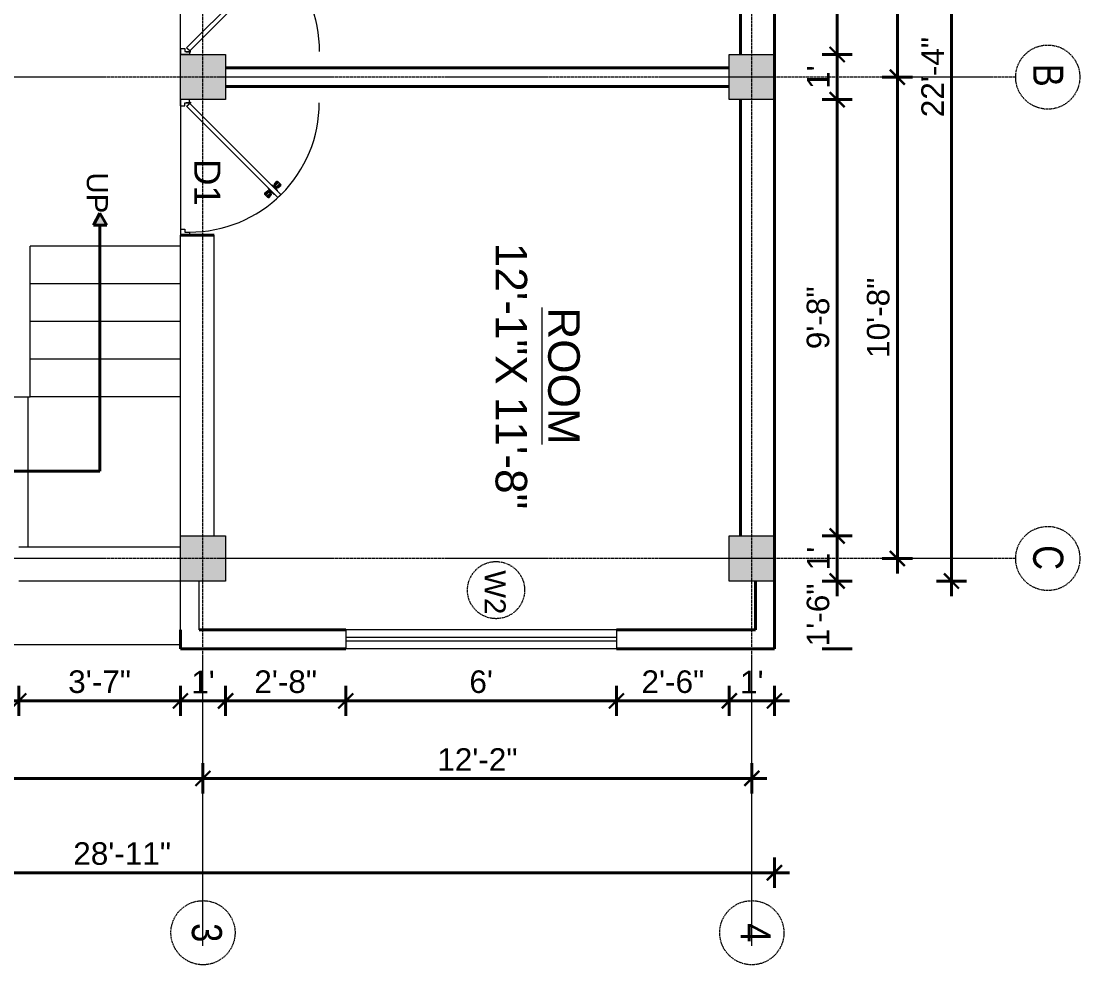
# Model space of a CAD drawing. Header units: inches. Extents: x 141029 to 166402, y -23568 to -18036.
# Drawn here: x 162831.6 to 163113.2, y -21487 to -21236.1 of the extents above; entities that cross this region are included whole.
import ezdxf

# ---------------------------------------------------------------- set-up
doc = ezdxf.new("R2010")
doc.units = ezdxf.units.IN
doc.header["$LTSCALE"] = 0.5
doc.header["$MEASUREMENT"] = 0
doc.header["$PDMODE"] = 66
doc.linetypes.add('CENTER', pattern=[2, 1.25, -0.25, 0.25, -0.25])
for name, color, linetype, lineweight in [('Annotate-Lite.w', 177, 'Continuous', 9), ('Annotations-Bold.w', 177, 'Continuous', 13), ('DOOR & WIN', 1, 'Continuous', 25), ('PUERTAS', 7, 'Continuous', 9), ('TEXT', 220, 'Continuous', 9), ('wall', 1, 'Continuous', 40)]:
    doc.layers.add(name, color=color, linetype=linetype, lineweight=lineweight)
doc.styles.add('ARAIL', font='ARIALN.TTF')
doc.styles.add('DIMTEXT', font='arial.ttf', dxfattribs={"height": 6})
doc.styles.add('gaurav', font='arial.ttf')
doc.styles.get("Standard").update_dxf_attribs({"font": 'arial.ttf'})
doc.dimstyles.new('1 by 96', dxfattribs={"dimtxt": 6, "dimasz": 4, "dimexe": 4, "dimexo": 4, "dimgap": 2, "dimtad": 1, "dimdec": 0, "dimzin": 0, "dimdsep": 46, "dimlunit": 4, "dimtxsty": 'Standard', "dimblk": 'ARCHTICK', "dimcen": 0, "dimdle": 4, "dimadec": 0, "dimazin": 0, "dimtfac": 1, "dimtdec": 0, "dimtix": 1, "dimtofl": 0, "dimtmove": 1, "dimatfit": 3, "dimldrblk": 'ARCHTICK', "dimfxl": 4, "dimfxlon": 1, "dimtolj": 1, "dimtzin": 0, "dimlwd": -1, "dimlwe": -1, "dimarcsym": 0})

# ---------------------------------------------------------------- blocks, each defined once
blk = doc.blocks.new('3ft')
at = {"layer": 'PUERTAS', "color": 6}
for p, q in [((1.01, 2.52), (25.23, 26.74)), ((26.05, 25.92), (1.77, 1.64)), ((26.05, 25.92), (25.23, 26.74)), ((0, 2.4), (0, 0)), ((0.72, 2.4), (0, 2.4)), ((1.6, 0), (0, 0)), ((0.72, 1.52), (0.72, 2.44)), ((0.8, 1.52), (0.72, 1.52)), ((0.8, 1.52), (0.8, 2.41)), ((0.8, 1.2), (0.8, 1.52)), ((1.6, 1.2), (0.8, 1.2)), ((1.57, 1.84), (0.94, 2.47)), ((1.63, 1.89), (0.97, 2.55)), ((1.63, 1.89), (1.57, 1.84)), ((1.77, 1.64), (1.57, 1.84)), ((1.6, 0), (1.6, 1.2)), ((34.4, 0), (34.4, 1.2)), ((34.4, 1.2), (35.2, 1.2)), ((34.4, 0), (36, 0)), ((35.2, 1.2), (35.2, 2.4)), ((35.2, 2.4), (36, 2.4)), ((36, 0), (36, 2.4))]:
    blk.add_line(p, q, dxfattribs=at)
at = {"layer": 'PUERTAS', "color": 8}
for p, q in [((22.57, 24.94), (21.65, 25.68)), ((22.63, 24.99), (21.69, 25.75)), ((22.74, 25.1), (21.84, 25.9)), ((22.13, 26.28), (21.98, 26.13)), ((22.88, 25.24), (22.01, 26.06)), ((22.13, 26.28), (22.27, 26.42)), ((22.29, 26.41), (22.27, 26.42)), ((23.16, 25.52), (22.34, 26.39)), ((23.3, 25.66), (22.5, 26.56)), ((23.41, 25.77), (22.65, 26.71)), ((23.46, 25.83), (22.72, 26.75)), ((23.28, 25.3), (23.17, 25.41)), ((23.36, 25.37), (23.25, 25.49)), ((23.41, 25.43), (23.3, 25.54)), ((23.44, 25.45), (23.33, 25.56)), ((23.87, 25.49), (23.49, 25.3)), ((24.08, 25.71), (23.57, 25.38)), ((22.69, 24.32), (23.02, 24.83)), ((22.95, 24.96), (22.84, 25.07)), ((22.98, 24.99), (22.86, 25.1)), ((23.03, 25.04), (22.91, 25.15)), ((22.91, 24.53), (23.1, 24.91)), ((23.11, 25.12), (22.99, 25.23)), ((23.13, 24.76), (23.18, 24.99)), ((23.31, 24.94), (23.28, 25.08)), ((23.46, 25.09), (23.32, 25.13)), ((23.64, 25.27), (23.41, 25.22)), ((23.63, 23.38), (24.14, 23.72)), ((23.84, 23.6), (24.22, 23.79)), ((24.07, 23.82), (24.3, 23.88)), ((24.25, 24), (24.39, 23.97)), ((24.25, 23.26), (24.99, 22.34)), ((24.27, 23.64), (24.38, 23.53)), ((24.3, 23.67), (24.41, 23.56)), ((24.3, 23.32), (25.06, 22.38)), ((24.35, 23.72), (24.46, 23.61)), ((24.4, 24.15), (24.43, 24.01)), ((24.41, 23.43), (25.2, 22.53)), ((24.43, 23.8), (24.54, 23.69)), ((24.58, 24.33), (24.52, 24.1)), ((24.55, 23.57), (25.37, 22.7)), ((24.6, 23.97), (24.72, 23.86)), ((24.8, 24.56), (24.61, 24.18)), ((25.02, 24.77), (24.68, 24.26)), ((24.68, 24.05), (24.79, 23.94)), ((24.73, 24.1), (24.85, 23.99)), ((24.76, 24.13), (24.87, 24.02)), ((24.83, 23.85), (25.7, 23.03)), ((24.97, 23.99), (25.87, 23.2)), ((25.08, 24.1), (26.02, 23.34)), ((25.14, 24.15), (26.06, 23.41)), ((25.58, 22.82), (25.43, 22.67)), ((25.58, 22.82), (25.73, 22.97)), ((25.72, 22.98), (25.73, 22.97)), ((0, 0), (36, 0))]:
    blk.add_line(p, q, dxfattribs=at)
at = {"layer": 'PUERTAS', "color": 1}
for p, q in [((21.67, 25.73), (22.17, 26.23)), ((22.49, 24.95), (21.67, 25.61)), ((21.7, 25.82), (22.14, 26.26)), ((21.73, 25.79), (21.7, 25.82)), ((22.58, 26.7), (22.14, 26.26)), ((22.67, 26.73), (22.17, 26.23)), ((22.61, 26.67), (22.58, 26.7)), ((22.6, 24.96), (23.02, 25.38)), ((23.45, 25.91), (22.79, 26.73)), ((23.44, 25.81), (23.02, 25.38)), ((23.34, 25.58), (23.08, 25.32)), ((23.46, 25.47), (23.19, 25.21)), ((23.33, 25.7), (23.34, 25.69)), ((23.45, 25.46), (23.33, 25.57)), ((23.57, 25.47), (23.57, 25.47)), ((24.15, 25.79), (23.68, 25.48)), ((23.68, 25.48), (23.68, 25.48)), ((24.27, 25.78), (24.26, 25.79)), ((22.61, 24.25), (22.92, 24.72)), ((22.62, 24.13), (22.61, 24.14)), ((22.7, 25.07), (22.71, 25.06)), ((22.82, 25.06), (23.08, 25.32)), ((22.94, 24.95), (22.83, 25.07)), ((22.92, 24.72), (22.92, 24.72)), ((22.93, 24.94), (23.19, 25.21)), ((22.93, 24.84), (22.93, 24.83)), ((23.44, 23.31), (23.45, 23.3)), ((23.56, 23.3), (24.03, 23.61)), ((24.03, 23.61), (24.03, 23.62)), ((24.14, 23.62), (24.14, 23.62)), ((24.25, 23.62), (24.51, 23.89)), ((24.26, 23.29), (24.69, 23.71)), ((24.26, 23.63), (24.37, 23.52)), ((24.26, 23.18), (24.92, 22.37)), ((24.37, 23.52), (24.63, 23.77)), ((24.37, 23.4), (24.37, 23.4)), ((24.78, 24.15), (24.51, 23.89)), ((24.89, 24.03), (24.63, 23.77)), ((25.11, 24.14), (24.69, 23.71)), ((24.77, 24.14), (24.88, 24.03)), ((24.79, 24.38), (24.78, 24.37)), ((24.78, 24.26), (24.78, 24.26)), ((25.1, 24.84), (24.79, 24.38)), ((25, 24.03), (25, 24.03)), ((25.04, 22.36), (25.54, 22.86)), ((25.09, 24.96), (25.1, 24.95)), ((25.13, 22.39), (25.57, 22.83)), ((25.22, 24.14), (26.03, 23.48)), ((26.04, 23.37), (25.54, 22.86)), ((26.01, 23.27), (25.57, 22.83)), ((25.98, 23.3), (26.01, 23.27)), ((25.1, 22.42), (25.13, 22.39))]:
    blk.add_line(p, q, dxfattribs=at)
at = {"layer": 'PUERTAS', "color": 2}
for p, q in [((21.99, 26.11), (21.98, 26.13)), ((25.42, 22.68), (25.43, 22.67))]:
    blk.add_line(p, q, dxfattribs=at)
at = {"layer": 'PUERTAS', "color": 6}
for radius in [0.155, 0.0752]:
    blk.add_circle((0.82, 2.56), radius, dxfattribs=at)
blk.add_arc((0.82, 2.56), 34.38, 359.7285, 90.0333, dxfattribs=at)
at = {"layer": 'PUERTAS', "color": 1}
for centre, start, end in [((22.73, 26.68), 38.9236, 135), ((23.28, 25.63), 315, 45), ((23.39, 25.86), 315, 38.9236), ((23.51, 25.41), 50.2572, 135), ((23.62, 25.53), 230.2572, 315), ((24.2, 25.73), 45, 135), ((22.54, 25.01), 231.0764, 315), ((22.67, 24.2), 135, 225), ((22.77, 25.12), 225, 315), ((22.99, 24.89), 135, 219.7428), ((22.87, 24.78), 315, 39.7428), ((23.51, 23.36), 225, 315), ((24.09, 23.56), 50.2572, 135), ((24.2, 23.68), 230.2572, 315), ((24.32, 23.23), 135, 218.9236), ((24.42, 23.46), 135, 225), ((24.84, 24.31), 135, 219.7428), ((24.72, 24.21), 315, 39.7428), ((24.94, 23.98), 45, 135), ((25.04, 24.89), 315, 45), ((25.17, 24.08), 51.0764, 135), ((25.98, 23.42), 315, 51.0764), ((24.98, 22.42), 218.9236, 315)]:
    blk.add_arc(centre, 0.08, start, end, dxfattribs=at)
blk = doc.blocks.new('*U213')
at = {"color": 3, "xscale": -1}
blk.add_blockref('3ft', (42, 0), dxfattribs=at)
blk = doc.blocks.new('_ArchTick')
at = {"color": 0, "linetype": 'ByBlock', "const_width": 0.15}
blk.add_lwpolyline([(-0.5, -0.5), (0.5, 0.5)], dxfattribs=at)
blk = doc.blocks.new('*D972')
at = {"layer": 'Defpoints', "color": 0, "transparency": 16777216}
for p in [(163031.94, -21128.98), (163031.94, -21244.98), (163048.64, -21244.98)]:
    blk.add_point(p, dxfattribs=at)
at = {"layer": 'wall', "color": 0, "transparency": 16777216}
for p, q in [((163048.64, -21124.98), (163048.64, -21248.98)), ((163044.64, -21128.98), (163052.64, -21128.98)), ((163044.64, -21244.98), (163052.64, -21244.98))]:
    blk.add_line(p, q, dxfattribs=at)
at = {"layer": 'wall', "color": 0, "transparency": 16777216, "xscale": 4, "yscale": 4, "zscale": 4}
for p, rotation in [((163048.64, -21128.98), 90), ((163048.64, -21244.98), 270)]:
    blk.add_blockref('_ArchTick', p, dxfattribs=dict(at, rotation=rotation))
at = {"layer": 'wall', "color": 0, "transparency": 16777216, "insert": (163043.57, -21186.98), "char_height": 6, "attachment_point": 5, "rotation": 90}
blk.add_mtext('\\A1;9\'-8"', dxfattribs=at)
blk = doc.blocks.new('*D973')
at = {"layer": 'Defpoints', "color": 0, "transparency": 16777216}
for p in [(163031.94, -21244.98), (163031.94, -21256.98), (163048.64, -21256.98)]:
    blk.add_point(p, dxfattribs=at)
at = {"layer": 'wall', "color": 0, "transparency": 16777216}
for p, q in [((163048.64, -21240.98), (163048.64, -21260.98)), ((163044.64, -21244.98), (163052.64, -21244.98)), ((163044.64, -21256.98), (163052.64, -21256.98))]:
    blk.add_line(p, q, dxfattribs=at)
at = {"layer": 'wall', "color": 0, "transparency": 16777216, "xscale": 4, "yscale": 4, "zscale": 4}
for p, rotation in [((163048.64, -21244.98), 90), ((163048.64, -21256.98), 270)]:
    blk.add_blockref('_ArchTick', p, dxfattribs=dict(at, rotation=rotation))
at = {"layer": 'wall', "color": 0, "transparency": 16777216, "insert": (163043.62, -21250.98), "char_height": 6, "attachment_point": 5, "rotation": 90}
blk.add_mtext("\\A1;1'", dxfattribs=at)
blk = doc.blocks.new('*D974')
at = {"layer": 'Defpoints', "color": 0, "transparency": 16777216}
for p in [(163031.94, -21256.98), (163031.94, -21372.98), (163048.64, -21372.98)]:
    blk.add_point(p, dxfattribs=at)
at = {"layer": 'wall', "color": 0, "transparency": 16777216}
for p, q in [((163048.64, -21252.98), (163048.64, -21376.98)), ((163044.64, -21256.98), (163052.64, -21256.98)), ((163044.64, -21372.98), (163052.64, -21372.98))]:
    blk.add_line(p, q, dxfattribs=at)
at = {"layer": 'wall', "color": 0, "transparency": 16777216, "xscale": 4, "yscale": 4, "zscale": 4}
for p, rotation in [((163048.64, -21256.98), 90), ((163048.64, -21372.98), 270)]:
    blk.add_blockref('_ArchTick', p, dxfattribs=dict(at, rotation=rotation))
at = {"layer": 'wall', "color": 0, "transparency": 16777216, "insert": (163043.57, -21314.98), "char_height": 6, "attachment_point": 5, "rotation": 90}
blk.add_mtext('\\A1;9\'-8"', dxfattribs=at)
blk = doc.blocks.new('*D975')
at = {"layer": 'Defpoints', "color": 0, "transparency": 16777216}
for p in [(163031.94, -21372.98), (163031.94, -21384.98), (163048.64, -21384.98)]:
    blk.add_point(p, dxfattribs=at)
at = {"layer": 'wall', "color": 0, "transparency": 16777216}
for p, q in [((163048.64, -21368.98), (163048.64, -21388.98)), ((163044.64, -21372.98), (163052.64, -21372.98)), ((163044.64, -21384.98), (163052.64, -21384.98))]:
    blk.add_line(p, q, dxfattribs=at)
at = {"layer": 'wall', "color": 0, "transparency": 16777216, "xscale": 4, "yscale": 4, "zscale": 4}
for p, rotation in [((163048.64, -21372.98), 90), ((163048.64, -21384.98), 270)]:
    blk.add_blockref('_ArchTick', p, dxfattribs=dict(at, rotation=rotation))
at = {"layer": 'wall', "color": 0, "transparency": 16777216, "insert": (163043.62, -21378.98), "char_height": 6, "attachment_point": 5, "rotation": 90}
blk.add_mtext("\\A1;1'", dxfattribs=at)
blk = doc.blocks.new('*D976')
at = {"layer": 'Defpoints', "color": 0, "transparency": 16777216}
for p in [(163031.94, -21122.98), (163031.94, -21250.98), (163064.65, -21250.98)]:
    blk.add_point(p, dxfattribs=at)
at = {"layer": 'wall', "color": 0, "transparency": 16777216}
for p, q in [((163064.65, -21118.98), (163064.65, -21254.98)), ((163060.65, -21122.98), (163068.65, -21122.98)), ((163060.65, -21250.98), (163068.65, -21250.98))]:
    blk.add_line(p, q, dxfattribs=at)
at = {"layer": 'wall', "color": 0, "transparency": 16777216, "xscale": 4, "yscale": 4, "zscale": 4}
for p, rotation in [((163064.65, -21122.98), 90), ((163064.65, -21250.98), 270)]:
    blk.add_blockref('_ArchTick', p, dxfattribs=dict(at, rotation=rotation))
at = {"layer": 'wall', "color": 0, "transparency": 16777216, "insert": (163059.59, -21186.98), "char_height": 6, "attachment_point": 5, "rotation": 90}
blk.add_mtext('\\A1;10\'-8"', dxfattribs=at)
blk = doc.blocks.new('*D977')
at = {"layer": 'Defpoints', "color": 0, "transparency": 16777216}
for p in [(163031.94, -21250.98), (163031.94, -21378.98), (163064.65, -21378.98)]:
    blk.add_point(p, dxfattribs=at)
at = {"layer": 'wall', "color": 0, "transparency": 16777216}
for p, q in [((163064.65, -21246.98), (163064.65, -21382.98)), ((163060.65, -21250.98), (163068.65, -21250.98)), ((163060.65, -21378.98), (163068.65, -21378.98))]:
    blk.add_line(p, q, dxfattribs=at)
at = {"layer": 'wall', "color": 0, "transparency": 16777216, "xscale": 4, "yscale": 4, "zscale": 4}
for p, rotation in [((163064.65, -21250.98), 90), ((163064.65, -21378.98), 270)]:
    blk.add_blockref('_ArchTick', p, dxfattribs=dict(at, rotation=rotation))
at = {"layer": 'wall', "color": 0, "transparency": 16777216, "insert": (163059.59, -21314.98), "char_height": 6, "attachment_point": 5, "rotation": 90}
blk.add_mtext('\\A1;10\'-8"', dxfattribs=at)
blk = doc.blocks.new('*D978')
at = {"layer": 'Defpoints', "color": 0, "transparency": 16777216}
for p in [(163031.94, -21116.98), (163031.94, -21384.98), (163079.04, -21384.98)]:
    blk.add_point(p, dxfattribs=at)
at = {"layer": 'wall', "color": 0, "transparency": 16777216}
for p, q in [((163079.04, -21112.98), (163079.04, -21388.98)), ((163075.04, -21116.98), (163083.04, -21116.98)), ((163075.04, -21384.98), (163083.04, -21384.98))]:
    blk.add_line(p, q, dxfattribs=at)
at = {"layer": 'wall', "color": 0, "transparency": 16777216, "xscale": 4, "yscale": 4, "zscale": 4}
for p, rotation in [((163079.04, -21116.98), 90), ((163079.04, -21384.98), 270)]:
    blk.add_blockref('_ArchTick', p, dxfattribs=dict(at, rotation=rotation))
at = {"layer": 'wall', "color": 0, "transparency": 16777216, "insert": (163074.03, -21250.98), "char_height": 6, "attachment_point": 5, "rotation": 90}
blk.add_mtext('\\A1;22\'-4"', dxfattribs=at)
blk = doc.blocks.new('*D984')
at = {"layer": 'Defpoints', "color": 0, "transparency": 16777216}
for p in [(163019.94, -21384.98), (163031.94, -21384.98), (163019.94, -21416.85)]:
    blk.add_point(p, dxfattribs=at)
at = {"layer": 'wall', "color": 0, "transparency": 16777216}
for p, q in [((163019.94, -21412.85), (163019.94, -21420.85)), ((163031.94, -21412.85), (163031.94, -21420.85)), ((163035.94, -21416.85), (163015.94, -21416.85))]:
    blk.add_line(p, q, dxfattribs=at)
at = {"layer": 'wall', "color": 0, "transparency": 16777216, "xscale": 4, "yscale": 4, "zscale": 4, "rotation": 180}
blk.add_blockref('_ArchTick', (163019.94, -21416.85), dxfattribs=at)
at = {"layer": 'wall', "color": 0, "transparency": 16777216, "xscale": 4, "yscale": 4, "zscale": 4}
blk.add_blockref('_ArchTick', (163031.94, -21416.85), dxfattribs=at)
at = {"layer": 'wall', "color": 0, "transparency": 16777216, "insert": (163025.94, -21411.84), "char_height": 6, "attachment_point": 5}
blk.add_mtext("\\A1;1'", dxfattribs=at)
blk = doc.blocks.new('*D985')
at = {"layer": 'Defpoints', "color": 0, "transparency": 16777216}
for p in [(162989.94, -21384.98), (163019.94, -21384.98), (162989.94, -21416.85)]:
    blk.add_point(p, dxfattribs=at)
at = {"layer": 'wall', "color": 0, "transparency": 16777216}
for p, q in [((162989.94, -21412.85), (162989.94, -21420.85)), ((163019.94, -21412.85), (163019.94, -21420.85)), ((163023.94, -21416.85), (162985.94, -21416.85))]:
    blk.add_line(p, q, dxfattribs=at)
at = {"layer": 'wall', "color": 0, "transparency": 16777216, "xscale": 4, "yscale": 4, "zscale": 4, "rotation": 180}
blk.add_blockref('_ArchTick', (162989.94, -21416.85), dxfattribs=at)
at = {"layer": 'wall', "color": 0, "transparency": 16777216, "xscale": 4, "yscale": 4, "zscale": 4}
blk.add_blockref('_ArchTick', (163019.94, -21416.85), dxfattribs=at)
at = {"layer": 'wall', "color": 0, "transparency": 16777216, "insert": (163004.94, -21411.78), "char_height": 6, "attachment_point": 5}
blk.add_mtext('\\A1;2\'-6"', dxfattribs=at)
blk = doc.blocks.new('*D986')
at = {"layer": 'Defpoints', "color": 0, "transparency": 16777216}
for p in [(162917.94, -21384.98), (162989.94, -21384.98), (162917.94, -21416.85)]:
    blk.add_point(p, dxfattribs=at)
at = {"layer": 'wall', "color": 0, "transparency": 16777216}
for p, q in [((162917.94, -21412.85), (162917.94, -21420.85)), ((162989.94, -21412.85), (162989.94, -21420.85)), ((162993.94, -21416.85), (162913.94, -21416.85))]:
    blk.add_line(p, q, dxfattribs=at)
at = {"layer": 'wall', "color": 0, "transparency": 16777216, "xscale": 4, "yscale": 4, "zscale": 4, "rotation": 180}
blk.add_blockref('_ArchTick', (162917.94, -21416.85), dxfattribs=at)
at = {"layer": 'wall', "color": 0, "transparency": 16777216, "xscale": 4, "yscale": 4, "zscale": 4}
blk.add_blockref('_ArchTick', (162989.94, -21416.85), dxfattribs=at)
at = {"layer": 'wall', "color": 0, "transparency": 16777216, "insert": (162953.94, -21411.78), "char_height": 6, "attachment_point": 5}
blk.add_mtext("\\A1;6'", dxfattribs=at)
blk = doc.blocks.new('*D987')
at = {"layer": 'Defpoints', "color": 0, "transparency": 16777216}
for p in [(162885.94, -21384.98), (162917.94, -21384.98), (162885.94, -21416.85)]:
    blk.add_point(p, dxfattribs=at)
at = {"layer": 'wall', "color": 0, "transparency": 16777216}
for p, q in [((162885.94, -21412.85), (162885.94, -21420.85)), ((162917.94, -21412.85), (162917.94, -21420.85)), ((162921.94, -21416.85), (162881.94, -21416.85))]:
    blk.add_line(p, q, dxfattribs=at)
at = {"layer": 'wall', "color": 0, "transparency": 16777216, "xscale": 4, "yscale": 4, "zscale": 4, "rotation": 180}
blk.add_blockref('_ArchTick', (162885.94, -21416.85), dxfattribs=at)
at = {"layer": 'wall', "color": 0, "transparency": 16777216, "xscale": 4, "yscale": 4, "zscale": 4}
blk.add_blockref('_ArchTick', (162917.94, -21416.85), dxfattribs=at)
at = {"layer": 'wall', "color": 0, "transparency": 16777216, "insert": (162901.94, -21411.78), "char_height": 6, "attachment_point": 5}
blk.add_mtext('\\A1;2\'-8"', dxfattribs=at)
blk = doc.blocks.new('*D988')
at = {"layer": 'Defpoints', "color": 0, "transparency": 16777216}
for p in [(162873.94, -21384.98), (162885.94, -21384.98), (162873.94, -21416.85)]:
    blk.add_point(p, dxfattribs=at)
at = {"layer": 'wall', "color": 0, "transparency": 16777216}
for p, q in [((162873.94, -21412.85), (162873.94, -21420.85)), ((162885.94, -21412.85), (162885.94, -21420.85)), ((162889.94, -21416.85), (162869.94, -21416.85))]:
    blk.add_line(p, q, dxfattribs=at)
at = {"layer": 'wall', "color": 0, "transparency": 16777216, "xscale": 4, "yscale": 4, "zscale": 4, "rotation": 180}
blk.add_blockref('_ArchTick', (162873.94, -21416.85), dxfattribs=at)
at = {"layer": 'wall', "color": 0, "transparency": 16777216, "xscale": 4, "yscale": 4, "zscale": 4}
blk.add_blockref('_ArchTick', (162885.94, -21416.85), dxfattribs=at)
at = {"layer": 'wall', "color": 0, "transparency": 16777216, "insert": (162879.94, -21411.84), "char_height": 6, "attachment_point": 5}
blk.add_mtext("\\A1;1'", dxfattribs=at)
blk = doc.blocks.new('*D990')
at = {"layer": 'Defpoints', "color": 0, "transparency": 16777216}
for p in [(162879.94, -21384.98), (163025.94, -21384.98), (162879.94, -21437.45)]:
    blk.add_point(p, dxfattribs=at)
at = {"layer": 'wall', "color": 0, "transparency": 16777216}
for p, q in [((162879.94, -21433.45), (162879.94, -21441.45)), ((163025.94, -21433.45), (163025.94, -21441.45)), ((163029.94, -21437.45), (162875.94, -21437.45))]:
    blk.add_line(p, q, dxfattribs=at)
at = {"layer": 'wall', "color": 0, "transparency": 16777216, "xscale": 4, "yscale": 4, "zscale": 4, "rotation": 180}
blk.add_blockref('_ArchTick', (162879.94, -21437.45), dxfattribs=at)
at = {"layer": 'wall', "color": 0, "transparency": 16777216, "xscale": 4, "yscale": 4, "zscale": 4}
blk.add_blockref('_ArchTick', (163025.94, -21437.45), dxfattribs=at)
at = {"layer": 'wall', "color": 0, "transparency": 16777216, "insert": (162952.94, -21432.44), "char_height": 6, "attachment_point": 5}
blk.add_mtext('\\A1;12\'-2"', dxfattribs=at)
blk = doc.blocks.new('*D991')
at = {"layer": 'Defpoints', "color": 0, "transparency": 16777216}
for p in [(162749.94, -21384.98), (162879.94, -21384.98), (162749.94, -21437.45)]:
    blk.add_point(p, dxfattribs=at)
at = {"layer": 'wall', "color": 0, "transparency": 16777216}
for p, q in [((162749.94, -21433.45), (162749.94, -21441.45)), ((162879.94, -21433.45), (162879.94, -21441.45)), ((162883.94, -21437.45), (162745.94, -21437.45))]:
    blk.add_line(p, q, dxfattribs=at)
at = {"layer": 'wall', "color": 0, "transparency": 16777216, "xscale": 4, "yscale": 4, "zscale": 4, "rotation": 180}
blk.add_blockref('_ArchTick', (162749.94, -21437.45), dxfattribs=at)
at = {"layer": 'wall', "color": 0, "transparency": 16777216, "xscale": 4, "yscale": 4, "zscale": 4}
blk.add_blockref('_ArchTick', (162879.94, -21437.45), dxfattribs=at)
at = {"layer": 'wall', "color": 0, "transparency": 16777216, "insert": (162814.94, -21432.38), "char_height": 6, "attachment_point": 5}
blk.add_mtext('\\A1;10\'-10"', dxfattribs=at)
blk = doc.blocks.new('*D993')
at = {"layer": 'Defpoints', "color": 0, "transparency": 16777216}
for p in [(162684.94, -21256.98), (163031.94, -21256.98), (163031.94, -21462.53)]:
    blk.add_point(p, dxfattribs=at)
at = {"layer": 'wall', "color": 0, "transparency": 16777216}
for p, q in [((162684.94, -21458.53), (162684.94, -21466.53)), ((163031.94, -21458.53), (163031.94, -21466.53)), ((162680.94, -21462.53), (163035.94, -21462.53))]:
    blk.add_line(p, q, dxfattribs=at)
at = {"layer": 'wall', "color": 0, "transparency": 16777216, "xscale": 4, "yscale": 4, "zscale": 4, "rotation": 180}
blk.add_blockref('_ArchTick', (162684.94, -21462.53), dxfattribs=at)
at = {"layer": 'wall', "color": 0, "transparency": 16777216, "xscale": 4, "yscale": 4, "zscale": 4}
blk.add_blockref('_ArchTick', (163031.94, -21462.53), dxfattribs=at)
at = {"layer": 'wall', "color": 0, "transparency": 16777216, "insert": (162858.44, -21457.47), "char_height": 6, "attachment_point": 5}
blk.add_mtext('\\A1;28\'-11"', dxfattribs=at)
blk = doc.blocks.new('*D1086')
at = {"layer": 'Defpoints', "color": 0, "transparency": 16777216}
for p in [(163031.94, -21384.98), (163031.94, -21402.98), (163048.64, -21402.98)]:
    blk.add_point(p, dxfattribs=at)
at = {"layer": 'wall', "color": 0, "transparency": 16777216}
for p, q in [((163044.64, -21384.98), (163052.64, -21384.98)), ((163044.64, -21402.98), (163052.64, -21402.98))]:
    blk.add_line(p, q, dxfattribs=at)
at = {"layer": 'wall', "color": 0, "transparency": 16777216, "insert": (163043.57, -21393.98), "char_height": 6, "attachment_point": 5, "rotation": 90}
blk.add_mtext('\\A1;1\'-6"', dxfattribs=at)
blk = doc.blocks.new('*D1073')
at = {"layer": 'Defpoints', "color": 0, "transparency": 16777216}
for p in [(162794.94, -21384.98), (162830.94, -21384.98), (162830.94, -21416.85)]:
    blk.add_point(p, dxfattribs=at)
at = {"layer": 'wall', "color": 0, "transparency": 16777216}
for p, q in [((162794.94, -21412.85), (162794.94, -21420.85)), ((162830.94, -21412.85), (162830.94, -21420.85)), ((162790.94, -21416.85), (162834.94, -21416.85))]:
    blk.add_line(p, q, dxfattribs=at)
at = {"layer": 'wall', "color": 0, "transparency": 16777216, "xscale": 4, "yscale": 4, "zscale": 4, "rotation": 180}
blk.add_blockref('_ArchTick', (162794.94, -21416.85), dxfattribs=at)
at = {"layer": 'wall', "color": 0, "transparency": 16777216, "xscale": 4, "yscale": 4, "zscale": 4}
blk.add_blockref('_ArchTick', (162830.94, -21416.85), dxfattribs=at)
at = {"layer": 'wall', "color": 0, "transparency": 16777216, "insert": (162812.94, -21411.78), "char_height": 6, "attachment_point": 5}
blk.add_mtext("\\A1;3'", dxfattribs=at)
blk = doc.blocks.new('*D1074')
at = {"layer": 'Defpoints', "color": 0, "transparency": 16777216}
for p in [(162830.94, -21384.98), (162873.94, -21384.98), (162873.94, -21416.85)]:
    blk.add_point(p, dxfattribs=at)
at = {"layer": 'wall', "color": 0, "transparency": 16777216}
for p, q in [((162830.94, -21412.85), (162830.94, -21420.85)), ((162873.94, -21412.85), (162873.94, -21420.85)), ((162826.94, -21416.85), (162877.94, -21416.85))]:
    blk.add_line(p, q, dxfattribs=at)
at = {"layer": 'wall', "color": 0, "transparency": 16777216, "xscale": 4, "yscale": 4, "zscale": 4, "rotation": 180}
blk.add_blockref('_ArchTick', (162830.94, -21416.85), dxfattribs=at)
at = {"layer": 'wall', "color": 0, "transparency": 16777216, "xscale": 4, "yscale": 4, "zscale": 4}
blk.add_blockref('_ArchTick', (162873.94, -21416.85), dxfattribs=at)
at = {"layer": 'wall', "color": 0, "transparency": 16777216, "insert": (162852.44, -21411.78), "char_height": 6, "attachment_point": 5}
blk.add_mtext('\\A1;3\'-7"', dxfattribs=at)

msp = doc.modelspace()

# ---------------------------------------------------------------- hatches: boundary and pattern name
at = {"layer": 'wall'}
for points in [[(162885.94, -21256.98), (162885.94, -21244.98), (162873.94, -21244.98), (162873.94, -21256.98)], [(163031.94, -21256.98), (163031.94, -21244.98), (163019.94, -21244.98), (163019.94, -21256.98)], [(162854.39, -21290.34), (162852.47, -21287.18), (162850.81, -21290.34)], [(162885.94, -21384.98), (162885.94, -21372.98), (162873.94, -21372.98), (162873.94, -21384.98)], [(163031.94, -21384.98), (163031.94, -21372.98), (163019.94, -21372.98), (163019.94, -21384.98)]]:
    msp.add_hatch(color=256, dxfattribs=at).paths.add_polyline_path(points)

# ---------------------------------------------------------------- linework, layer by layer
at = {"layer": 'Annotate-Lite.w', "color": 1}
for p, q in [((162873.94, -21372.98), (162873.94, -21292.98)), ((162882.94, -21372.98), (162882.94, -21292.98)), ((162873.94, -21375.98), (162830.94, -21375.98)), ((162873.94, -21384.98), (162830.94, -21384.98)), ((162873.94, -21397.98), (162873.94, -21384.98)), ((162873.94, -21395.98), (162873.94, -21384.98)), ((162878.94, -21397.98), (162878.94, -21384.98))]:
    msp.add_line(p, q, dxfattribs=at)
at = {"layer": 'Annotate-Lite.w'}
for p, q in [((162873.94, -21295.98), (162833.94, -21295.98)), ((162833.94, -21335.98), (162833.94, -21295.98)), ((162873.94, -21305.98), (162833.94, -21305.98)), ((162873.94, -21315.98), (162833.94, -21315.98)), ((162873.94, -21325.98), (162833.94, -21325.98)), ((162792.94, -21335.98), (162833.94, -21335.98)), ((162833.44, -21375.98), (162833.44, -21335.98)), ((162873.94, -21335.98), (162833.94, -21335.98)), ((162873.94, -21401.98), (162707.94, -21401.98)), ((162917.94, -21402.98), (162884.94, -21402.98))]:
    msp.add_line(p, q, dxfattribs=at)
at = {"layer": 'Annotate-Lite.w', "color": 3}
for p, q in [((162917.94, -21397.98), (162917.94, -21402.98)), ((162989.94, -21397.98), (162917.94, -21397.98)), ((162989.94, -21397.98), (162989.94, -21402.98)), ((162989.94, -21399.98), (162917.94, -21399.98)), ((162989.94, -21400.98), (162917.94, -21400.98)), ((162989.94, -21402.98), (162917.94, -21402.98))]:
    msp.add_line(p, q, dxfattribs=at)
at = {"layer": 'Annotate-Lite.w'}
for points in [[(162885.94, -21244.98), (162885.94, -21256.98), (162873.94, -21256.98), (162873.94, -21244.98)], [(163031.94, -21244.98), (163031.94, -21256.98), (163019.94, -21256.98), (163019.94, -21244.98)], [(162885.94, -21372.98), (162885.94, -21384.98), (162873.94, -21384.98), (162873.94, -21372.98)], [(163031.94, -21372.98), (163031.94, -21384.98), (163019.94, -21384.98), (163019.94, -21372.98)]]:
    msp.add_lwpolyline(points, close=True, dxfattribs=at)
at = {"layer": 'Annotations-Bold.w', "color": 0, "linetype": 'CENTER', "ltscale": 0.3}
for p, q in [((162879.94, -21481.98), (162879.94, -21017.55)), ((163025.94, -21481.98), (163025.94, -21017.55)), ((163096.12, -21250.98), (162593.88, -21250.98)), ((163096.12, -21378.98), (162593.88, -21378.98))]:
    msp.add_line(p, q, dxfattribs=at)
for centre, radius in [((163104.66, -21250.98), 8.53), ((163104.66, -21378.98), 8.53), ((162957.9, -21387.39), 7.6), ((162879.94, -21478.49), 8.53), ((163025.94, -21478.49), 8.53)]:
    msp.add_circle(centre, radius, dxfattribs=at)
at = {"layer": 'wall'}
for p, q in [((163031.94, -21116.98), (163031.94, -21384.98)), ((163022.94, -21128.98), (163022.94, -21244.98)), ((163019.94, -21248.48), (162885.94, -21248.48)), ((163019.94, -21253.48), (162885.94, -21253.48)), ((163022.94, -21256.98), (163022.94, -21372.98)), ((162850.81, -21290.34), (162852.47, -21287.18)), ((162852.47, -21287.18), (162854.39, -21290.34)), ((162854.39, -21290.34), (162850.81, -21290.34)), ((162852.47, -21355.78), (162852.47, -21290.34)), ((162873.94, -21292.98), (162882.94, -21292.98)), ((162852.47, -21355.78), (162773.6, -21355.78)), ((163026.94, -21397.98), (163026.94, -21384.98)), ((163031.94, -21402.98), (163031.94, -21384.98)), ((162873.94, -21402.98), (162873.94, -21397.98)), ((162917.94, -21397.98), (162878.94, -21397.98)), ((163026.94, -21397.98), (162989.94, -21397.98)), ((162917.94, -21402.98), (162873.94, -21402.98)), ((163031.94, -21402.98), (162989.94, -21402.98))]:
    msp.add_line(p, q, dxfattribs=at)

# ---------------------------------------------------------------- block references
at = {"layer": 'DOOR & WIN', "rotation": 270}
msp.add_blockref('*U213', (162873.94, -21202.98), dxfattribs=at)
at = {"layer": 'DOOR & WIN', "xscale": -1, "rotation": 270}
msp.add_blockref('*U213', (162873.94, -21298.98), dxfattribs=at)

# ---------------------------------------------------------------- texts
at = {"layer": 'Annotations-Bold.w', "color": 0, "linetype": 'CENTER', "ltscale": 0.3, "attachment_point": 1, "rotation": 270}
for s, width, insert, char_height, style in [('B', 6.5393, (163108.79, -21247.44), 8, 'ARAIL'), ('UP', 8, (162854.64, -21276.34), 5.6, 'gaurav'), ('C', 6.5393, (163108.79, -21375.44), 8, 'ARAIL'), ('W2', 8, (162960.45, -21382.11), 5.6, 'gaurav'), ('3', 6.5393, (162884.99, -21475.94), 8, 'ARAIL'), ('4', 6.5393, (163030.99, -21475.94), 8, 'ARAIL')]:
    msp.add_mtext_dynamic_manual_height_columns(s, width=width, gutter_width=100, heights=[0], dxfattribs=dict(at, insert=insert, char_height=char_height, style=style))
at = {"layer": 'Annotations-Bold.w', "color": 0, "linetype": 'CENTER', "ltscale": 0.3, "insert": (162980.17, -21330.46), "char_height": 8.4, "width": 77.2712, "attachment_point": 2, "rotation": 270, "style": 'gaurav'}
msp.add_mtext('{\\LROOM\\P}12\'-1"X 11\'-8"', dxfattribs=at)
at = {"layer": 'TEXT', "style": 'DIMTEXT'}
msp.add_text('D1', height=7, rotation=270, dxfattribs=at).set_placement((162877.6, -21272.74))

# ---------------------------------------------------------------- dimensions: what is measured, and where the dimension line sits
at = {"layer": 'wall'}
for base, p1, p2, picture, middle in [((163079.04, -21384.98), (163031.94, -21116.98), (163031.94, -21384.98), '*D978', (163074.03, -21250.98)), ((163064.65, -21250.98), (163031.94, -21122.98), (163031.94, -21250.98), '*D976', (163059.59, -21186.98)), ((163048.64, -21244.98), (163031.94, -21128.98), (163031.94, -21244.98), '*D972', (163043.57, -21186.98)), ((163048.64, -21256.98), (163031.94, -21244.98), (163031.94, -21256.98), '*D973', (163043.62, -21250.98)), ((163064.65, -21378.98), (163031.94, -21250.98), (163031.94, -21378.98), '*D977', (163059.59, -21314.98)), ((163048.64, -21372.98), (163031.94, -21256.98), (163031.94, -21372.98), '*D974', (163043.57, -21314.98)), ((163048.64, -21384.98), (163031.94, -21372.98), (163031.94, -21384.98), '*D975', (163043.62, -21378.98)), ((163048.64, -21402.98), (163031.94, -21384.98), (163031.94, -21402.98), '*D1086', (163043.57, -21393.98))]:
    dim = msp.add_linear_dim(base=base, p1=p1, p2=p2, angle=270, dimstyle='1 by 96', dxfattribs=at)
    dim.commit()
    dim.dimension.update_dxf_attribs({"geometry": picture, "text_midpoint": middle})
for base, p1, p2, picture, middle in [((163031.94, -21462.53), (162684.94, -21256.98), (163031.94, -21256.98), '*D993', (162858.44, -21457.47)), ((162749.94, -21437.45), (162879.94, -21384.98), (162749.94, -21384.98), '*D991', (162814.94, -21432.38)), ((162830.94, -21416.85), (162794.94, -21384.98), (162830.94, -21384.98), '*D1073', (162812.94, -21411.78)), ((162873.94, -21416.85), (162830.94, -21384.98), (162873.94, -21384.98), '*D1074', (162852.44, -21411.78)), ((162873.94, -21416.85), (162885.94, -21384.98), (162873.94, -21384.98), '*D988', (162879.94, -21411.84)), ((162879.94, -21437.45), (163025.94, -21384.98), (162879.94, -21384.98), '*D990', (162952.94, -21432.44)), ((162885.94, -21416.85), (162917.94, -21384.98), (162885.94, -21384.98), '*D987', (162901.94, -21411.78)), ((162917.94, -21416.85), (162989.94, -21384.98), (162917.94, -21384.98), '*D986', (162953.94, -21411.78)), ((162989.94, -21416.85), (163019.94, -21384.98), (162989.94, -21384.98), '*D985', (163004.94, -21411.78)), ((163019.94, -21416.85), (163031.94, -21384.98), (163019.94, -21384.98), '*D984', (163025.94, -21411.84))]:
    dim = msp.add_linear_dim(base=base, p1=p1, p2=p2, dimstyle='1 by 96', dxfattribs=at)
    dim.commit()
    dim.dimension.update_dxf_attribs({"geometry": picture, "text_midpoint": middle})

doc.saveas('drawing.dxf')
